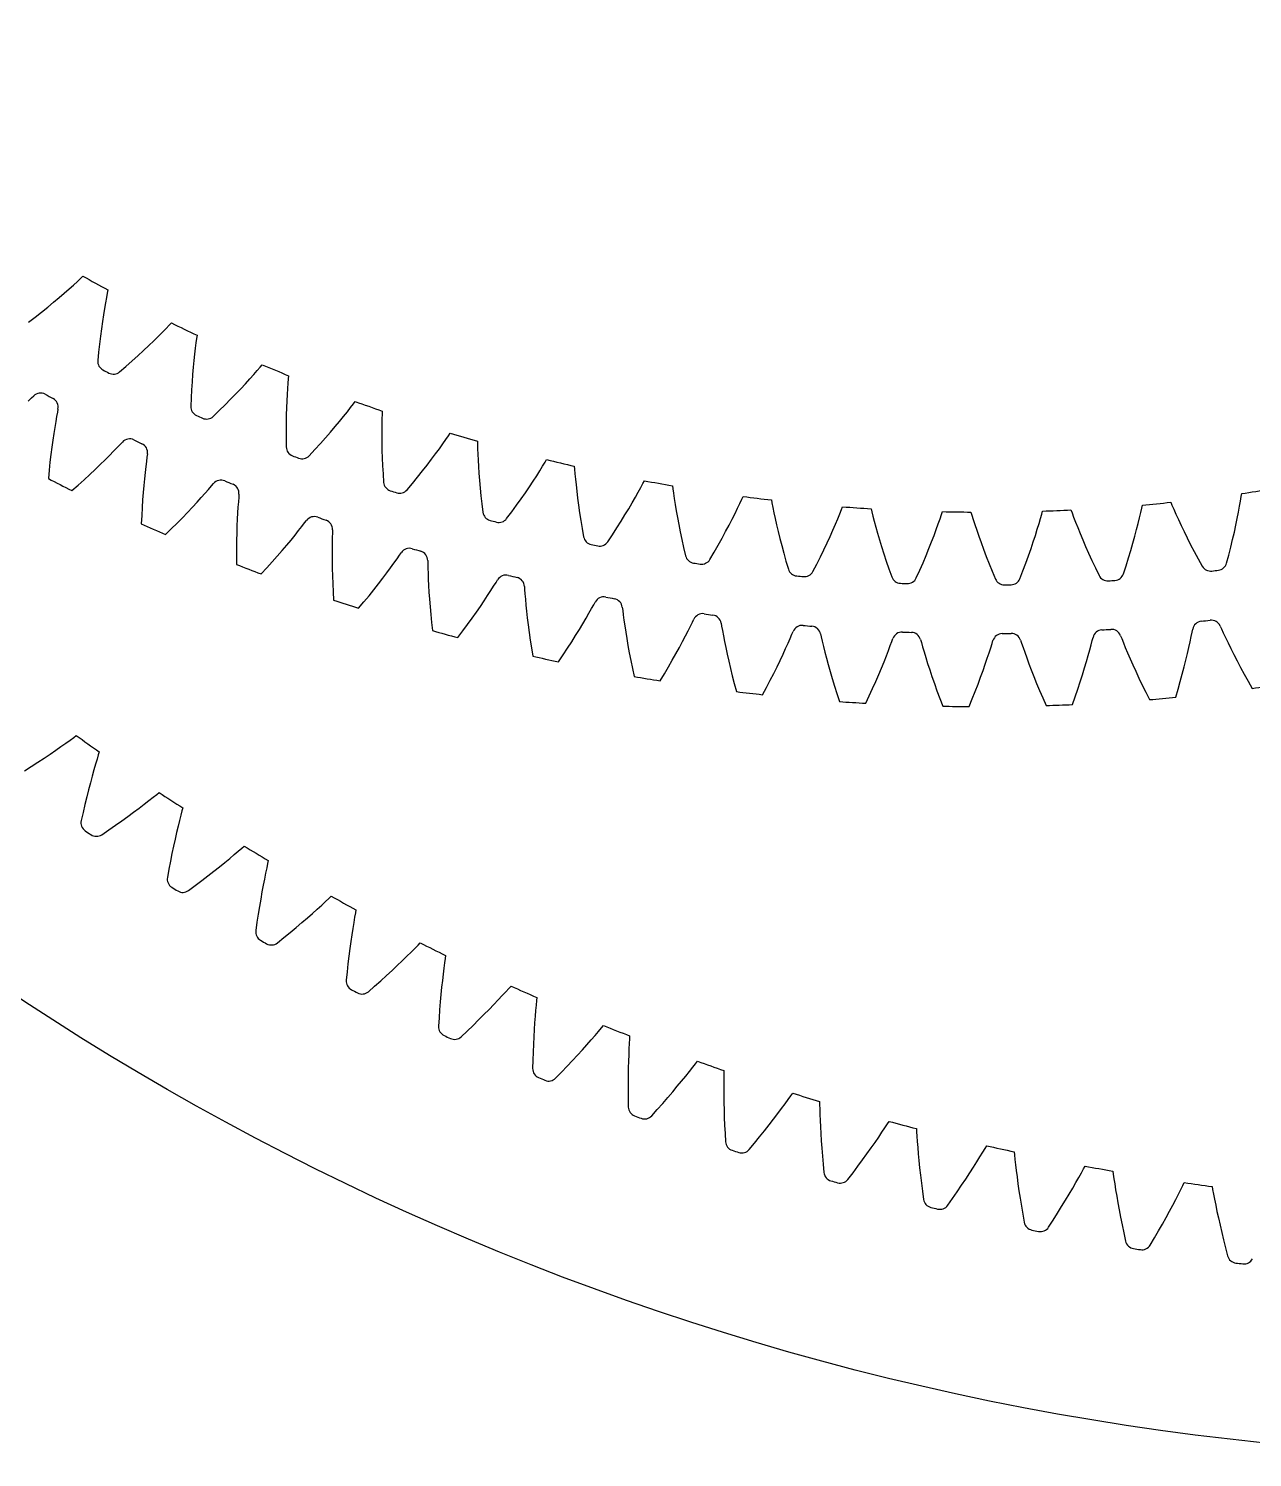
# Model space of a CAD drawing. Header units: millimetres. Extents: x -107 to 107, y -107 to 107.
# Drawn here: x -58.6 to -11.4, y -107.1 to -52 of the extents above; entities that cross this region are included whole.
import ezdxf

# ---------------------------------------------------------------- set-up
doc = ezdxf.new("R2010")
doc.units = ezdxf.units.MM

msp = doc.modelspace()

# ---------------------------------------------------------------- linework, layer by layer
at = {"layer": 'fixed_ring'}
for p, q in [((-57.044626, -79.417148), (-56.902536, -79.313542)), ((-56.902536, -79.313542), (-56.805852, -79.242319)), ((-57.817192, -79.959744), (-57.600466, -79.810908)), ((-57.600466, -79.810908), (-57.398021, -79.669553)), ((-57.398021, -79.669553), (-57.211732, -79.537419)), ((-57.211732, -79.537419), (-57.044626, -79.417148)), ((-55.920342, -79.869677), (-55.955472, -79.984509)), ((-58.805829, -80.608513), (-58.541866, -80.439898)), ((-58.541866, -80.439898), (-58.288711, -80.275113)), ((-58.288711, -80.275113), (-58.046918, -80.114802)), ((-58.046918, -80.114802), (-57.817192, -79.959744)), ((-56.064145, -80.350451), (-56.127026, -80.570016)), ((-56.006096, -80.152916), (-56.064145, -80.350451)), ((-55.955472, -79.984509), (-56.006096, -80.152916)), ((-56.193247, -80.807882), (-56.261791, -81.061701)), ((-56.127026, -80.570016), (-56.193247, -80.807882)), ((-56.331893, -81.329847), (-56.402949, -81.61112)), ((-56.261791, -81.061701), (-56.331893, -81.329847)), ((-53.842177, -81.622256), (-53.704319, -81.513083)), ((-53.704319, -81.513083), (-53.610543, -81.438073)), ((-56.474458, -81.904596), (-56.545997, -82.209538)), ((-56.402949, -81.61112), (-56.474458, -81.904596)), ((-54.592561, -82.195138), (-54.381924, -82.037803)), ((-54.381924, -82.037803), (-54.185258, -81.888512)), ((-54.185258, -81.888512), (-54.00437, -81.749075)), ((-54.00437, -81.749075), (-53.842177, -81.622256)), ((-52.700791, -82.02973), (-52.731328, -82.145867)), ((-56.545997, -82.209538), (-56.617941, -82.524835)), ((-55.297573, -82.703722), (-55.051169, -82.529003)), ((-55.051169, -82.529003), (-54.81594, -82.359206)), ((-54.81594, -82.359206), (-54.592561, -82.195138)), ((-52.825367, -82.51584), (-52.879469, -82.737732)), ((-52.775217, -82.316154), (-52.825367, -82.51584)), ((-52.731328, -82.145867), (-52.775217, -82.316154)), ((-55.821149, -83.065871), (-55.554623, -82.882699)), ((-55.554623, -82.882699), (-55.297573, -82.703722)), ((-52.936181, -82.978043), (-52.994579, -83.234386)), ((-52.879469, -82.737732), (-52.936181, -82.978043)), ((-53.053965, -83.505107), (-53.113783, -83.788983)), ((-52.994579, -83.234386), (-53.053965, -83.505107)), ((-50.711616, -83.83147), (-50.554593, -83.698303)), ((-50.554593, -83.698303), (-50.421184, -83.583735)), ((-50.421184, -83.583735), (-50.330464, -83.505056)), ((-53.173568, -84.08507), (-53.232927, -84.392615)), ((-53.113783, -83.788983), (-53.173568, -84.08507)), ((-51.281608, -84.300564), (-51.077392, -84.13498)), ((-51.077392, -84.13498), (-50.886817, -83.977987)), ((-50.886817, -83.977987), (-50.711616, -83.83147)), ((-49.423805, -84.177336), (-49.460889, -84.349234)), ((-49.39791, -84.060077), (-49.423805, -84.177336)), ((-53.232927, -84.392615), (-53.292279, -84.710522)), ((-52.215574, -85.02583), (-51.965843, -84.836775)), ((-51.965843, -84.836775), (-51.72658, -84.652398)), ((-51.72658, -84.652398), (-51.498287, -84.473384)), ((-51.498287, -84.473384), (-51.281608, -84.300564)), ((-49.548298, -84.774623), (-49.595412, -85.016998)), ((-49.503061, -84.550756), (-49.548298, -84.774623)), ((-49.460889, -84.349234), (-49.503061, -84.550756)), ((-52.474607, -85.219453), (-52.215574, -85.02583)), ((-49.643572, -85.27546), (-49.692149, -85.548328)), ((-49.595412, -85.016998), (-49.643572, -85.27546)), ((-49.740633, -85.834358), (-49.788599, -86.132588)), ((-49.692149, -85.548328), (-49.740633, -85.834358)), ((-47.692097, -86.099122), (-47.507914, -85.934677)), ((-47.507914, -85.934677), (-47.338676, -85.78131)), ((-47.338676, -85.78131), (-47.187072, -85.642005)), ((-47.187072, -85.642005), (-47.058323, -85.522224)), ((-47.058323, -85.522224), (-46.970803, -85.440001)), ((-49.835684, -86.442249), (-49.88235, -86.762265)), ((-49.788599, -86.132588), (-49.835684, -86.442249)), ((-48.3202, -86.64194), (-48.099205, -86.453991)), ((-48.099205, -86.453991), (-47.889568, -86.272694)), ((-47.889568, -86.272694), (-47.692097, -86.099122)), ((-46.10248, -86.451979), (-46.138782, -86.677468)), ((-46.068354, -86.24894), (-46.10248, -86.451979)), ((-46.038133, -86.075704), (-46.068354, -86.24894)), ((-46.01692, -85.957507), (-46.038133, -86.075704)), ((-49.045092, -87.238286), (-48.793962, -87.034517)), ((-48.793962, -87.034517), (-48.551944, -86.835684)), ((-48.551944, -86.835684), (-48.3202, -86.64194)), ((-46.176222, -86.921524), (-46.214069, -87.181697)), ((-46.138782, -86.677468), (-46.176222, -86.921524)), ((-46.251759, -87.45628), (-46.288833, -87.744011)), ((-46.214069, -87.181697), (-46.251759, -87.45628)), ((-44.053891, -87.755486), (-43.890884, -87.595511)), ((-43.890884, -87.595511), (-43.744938, -87.45029)), ((-43.744938, -87.45029), (-43.621053, -87.325485)), ((-43.621053, -87.325485), (-43.536871, -87.239847)), ((-46.324905, -88.043912), (-46.359642, -88.355201)), ((-46.288833, -87.744011), (-46.324905, -88.043912)), ((-44.624069, -88.297897), (-44.421804, -88.108409)), ((-44.421804, -88.108409), (-44.23139, -87.927123)), ((-44.23139, -87.927123), (-44.053891, -87.755486)), ((-42.602975, -88.012268), (-42.629002, -88.216504)), ((-42.579665, -87.837968), (-42.602975, -88.012268)), ((-42.563168, -87.719021), (-42.579665, -87.837968)), ((-46.359642, -88.355201), (-46.393548, -88.676819)), ((-45.295196, -88.905585), (-45.061274, -88.697288)), ((-45.061274, -88.697288), (-44.837417, -88.494483)), ((-44.837417, -88.494483), (-44.624069, -88.297897)), ((-42.684018, -88.688609), (-42.711492, -88.950081)), ((-42.65631, -88.443257), (-42.684018, -88.688609)), ((-42.629002, -88.216504), (-42.65631, -88.443257)), ((-45.538026, -89.119177), (-45.295196, -88.905585)), ((-42.738235, -89.225946), (-42.76384, -89.514923)), ((-42.711492, -88.950081), (-42.738235, -89.225946)), ((-40.373691, -89.271207), (-40.233634, -89.120298)), ((-40.233634, -89.120298), (-40.114809, -88.990666)), ((-40.114809, -88.990666), (-40.034098, -88.901749)), ((-42.76384, -89.514923), (-42.787961, -89.816021)), ((-41.078372, -90.002186), (-40.883801, -89.804806)), ((-40.883801, -89.804806), (-40.700745, -89.616093)), ((-40.700745, -89.616093), (-40.530209, -89.437535)), ((-40.530209, -89.437535), (-40.373691, -89.271207)), ((-39.070231, -89.636431), (-39.088119, -89.84154)), ((-39.05387, -89.461342), (-39.070231, -89.636431)), ((-39.042115, -89.341834), (-39.05387, -89.461342)), ((-42.810295, -90.128445), (-42.831388, -90.451157)), ((-42.787961, -89.816021), (-42.810295, -90.128445)), ((-41.499354, -90.418642), (-41.283736, -90.207099)), ((-41.283736, -90.207099), (-41.078372, -90.002186)), ((-39.124322, -90.31546), (-39.141378, -90.577817)), ((-39.10639, -90.0692), (-39.124322, -90.31546)), ((-39.088119, -89.84154), (-39.10639, -90.0692)), ((-41.958956, -90.859152), (-41.724809, -90.636076)), ((-41.724809, -90.636076), (-41.499354, -90.418642)), ((-39.157133, -90.854527), (-39.17123, -91.144294)), ((-39.141378, -90.577817), (-39.157133, -90.854527)), ((-36.942441, -90.978165), (-36.79266, -90.805746)), ((-36.79266, -90.805746), (-36.658713, -90.649388)), ((-36.658713, -90.649388), (-36.545135, -90.515135)), ((-36.545135, -90.515135), (-36.468023, -90.423079)), ((-35.459328, -90.823378), (-35.466323, -90.943259)), ((-39.183361, -91.446112), (-39.193256, -91.759177)), ((-39.17123, -91.144294), (-39.183361, -91.446112)), ((-37.467722, -91.564163), (-37.281152, -91.359204)), ((-37.281152, -91.359204), (-37.105743, -91.163362)), ((-37.105743, -91.163362), (-36.942441, -90.978165)), ((-35.485429, -91.324518), (-35.494635, -91.552725)), ((-35.47571, -91.118861), (-35.485429, -91.324518)), ((-35.466323, -90.943259), (-35.47571, -91.118861)), ((-39.193256, -91.759177), (-39.201502, -92.082473)), ((-38.088447, -92.223251), (-37.871814, -91.997027)), ((-37.871814, -91.997027), (-37.664777, -91.777078)), ((-37.664777, -91.777078), (-37.467722, -91.564163)), ((-35.502762, -91.799503), (-35.509375, -92.062331)), ((-35.494635, -91.552725), (-35.502762, -91.799503)), ((-33.025827, -92.035143), (-32.917676, -91.89648)), ((-32.917676, -91.89648), (-32.844285, -91.801432)), ((-38.31354, -92.455461), (-38.088447, -92.223251)), ((-35.514116, -92.339448), (-35.516681, -92.629546)), ((-35.509375, -92.062331), (-35.514116, -92.339448)), ((-33.452069, -92.566484), (-33.29626, -92.374941)), ((-33.29626, -92.374941), (-33.153451, -92.196703)), ((-33.153451, -92.196703), (-33.025827, -92.035143)), ((-31.825095, -92.457212), (-31.826629, -92.663094)), ((-31.822696, -92.281377), (-31.825095, -92.457212)), ((-31.820473, -92.161312), (-31.822696, -92.281377)), ((-35.516681, -92.629546), (-35.516804, -92.931609)), ((-35.516804, -92.931609), (-35.514244, -93.244819)), ((-33.986262, -93.201939), (-33.797828, -92.981358)), ((-33.797828, -92.981358), (-33.619554, -92.769144)), ((-33.619554, -92.769144), (-33.452069, -92.566484)), ((-31.826629, -92.663094), (-31.826756, -92.891486)), ((-31.826756, -92.891486), (-31.825065, -93.138392)), ((-29.238167, -93.132519), (-29.168613, -93.034628)), ((-35.514244, -93.244819), (-35.509631, -93.568187)), ((-34.607542, -93.905578), (-34.391859, -93.664603)), ((-34.391859, -93.664603), (-34.184391, -93.429945)), ((-34.184391, -93.429945), (-33.986262, -93.201939)), ((-31.825065, -93.138392), (-31.821224, -93.401275)), ((-31.821224, -93.401275), (-31.814944, -93.678362)), ((-29.745501, -93.823238), (-29.59743, -93.625652)), ((-29.59743, -93.625652), (-29.46182, -93.441877)), ((-29.46182, -93.441877), (-29.34072, -93.275372)), ((-29.34072, -93.275372), (-29.238167, -93.132519)), ((-28.131303, -93.353521), (-28.128751, -93.473578)), ((-28.128751, -93.473578), (-28.124157, -93.64937)), ((-28.124157, -93.64937), (-28.117506, -93.85515)), ((-31.814944, -93.678362), (-31.805974, -93.968333)), ((-31.805974, -93.968333), (-31.794087, -94.270161)), ((-30.074493, -94.251531), (-29.904796, -94.032396)), ((-29.904796, -94.032396), (-29.745501, -93.823238)), ((-28.117506, -93.85515), (-28.108551, -94.083367)), ((-28.108551, -94.083367), (-28.097046, -94.33001)), ((-25.512427, -94.221296), (-25.44682, -94.120717)), ((-31.794087, -94.270161), (-31.779078, -94.583022)), ((-31.779078, -94.583022), (-31.761612, -94.905951)), ((-30.640891, -94.957852), (-30.442916, -94.715131)), ((-30.442916, -94.715131), (-30.254008, -94.479429)), ((-30.254008, -94.479429), (-30.074493, -94.251531)), ((-28.097046, -94.33001), (-28.082756, -94.592533)), ((-28.082756, -94.592533), (-28.065466, -94.869151)), ((-25.991899, -94.931638), (-25.8518, -94.728322)), ((-25.8518, -94.728322), (-25.723604, -94.539301)), ((-25.723604, -94.539301), (-25.609219, -94.368113)), ((-25.609219, -94.368113), (-25.512427, -94.221296)), ((-24.397652, -94.398118), (-24.390329, -94.517979)), ((-24.390329, -94.517979), (-24.37875, -94.693449)), ((-24.37875, -94.693449), (-24.363922, -94.898802)), ((-30.846823, -95.207211), (-30.640891, -94.957852)), ((-28.065466, -94.869151), (-28.044975, -95.158536)), ((-28.044975, -95.158536), (-28.021097, -95.459653)), ((-26.303603, -95.372672), (-26.142753, -95.146965)), ((-26.142753, -95.146965), (-25.991899, -94.931638)), ((-24.363922, -94.898802), (-24.345902, -95.126482)), ((-24.345902, -95.126482), (-24.3246, -95.372473)), ((-21.944714, -95.487239), (-21.837225, -95.311638)), ((-21.837225, -95.311638), (-21.746347, -95.161089)), ((-21.746347, -95.161089), (-21.68479, -95.057982)), ((-20.625422, -95.293452), (-20.61334, -95.412927)), ((-28.021097, -95.459653), (-27.993662, -95.77167)), ((-27.993662, -95.77167), (-27.963372, -96.093649)), ((-26.841473, -96.100954), (-26.653304, -95.850554)), ((-26.653304, -95.850554), (-26.473917, -95.607527)), ((-26.473917, -95.607527), (-26.303603, -95.372672)), ((-24.3246, -95.372473), (-24.299885, -95.63422)), ((-24.299885, -95.63422), (-24.27161, -95.909932)), ((-22.197199, -95.889933), (-22.065294, -95.681207)), ((-22.065294, -95.681207), (-21.944714, -95.487239)), ((-20.61334, -95.412927), (-20.594794, -95.587799)), ((-20.594794, -95.587799), (-20.571814, -95.792399)), ((-20.571814, -95.792399), (-20.544757, -96.019183)), ((-17.945881, -95.950414), (-17.888472, -95.84494)), ((-27.037328, -96.358302), (-26.841473, -96.100954)), ((-24.27161, -95.909932), (-24.23963, -96.198274)), ((-24.23963, -96.198274), (-24.203801, -96.498204)), ((-22.651964, -96.58445), (-22.491122, -96.34301)), ((-22.491122, -96.34301), (-22.339373, -96.111086)), ((-22.339373, -96.111086), (-22.197199, -95.889933)), ((-20.544757, -96.019183), (-20.513692, -96.264133)), ((-20.513692, -96.264133), (-20.47859, -96.52469)), ((-18.243898, -96.4828), (-18.131125, -96.284192)), ((-18.131125, -96.284192), (-18.030702, -96.104457)), ((-18.030702, -96.104457), (-17.945881, -95.950414)), ((-16.82058, -96.038107), (-16.803758, -96.157008)), ((-16.803758, -96.157008), (-16.778274, -96.331004)), ((-16.778274, -96.331004), (-16.747178, -96.534529)), ((-24.203801, -96.498204), (-24.163982, -96.808883)), ((-24.163982, -96.808883), (-24.120915, -97.129403)), ((-22.999613, -97.092099), (-22.821548, -96.834416)), ((-22.821548, -96.834416), (-22.651964, -96.58445)), ((-20.47859, -96.52469), (-20.439376, -96.79906)), ((-20.439376, -96.79906), (-20.395958, -97.085902)), ((-18.643079, -97.16101), (-18.50067, -96.923236)), ((-18.50067, -96.923236), (-18.3674, -96.696605)), ((-18.3674, -96.696605), (-18.243898, -96.4828)), ((-16.747178, -96.534529), (-16.711126, -96.760058)), ((-16.711126, -96.760058), (-16.670347, -97.003579)), ((-14.393654, -97.131835), (-14.288866, -96.9289)), ((-14.288866, -96.9289), (-14.195669, -96.745314)), ((-14.195669, -96.745314), (-14.117039, -96.588021)), ((-14.117039, -96.588021), (-14.063868, -96.480348)), ((-12.989142, -96.630907), (-12.967605, -96.749045)), ((-12.967605, -96.749045), (-12.935224, -96.92189)), ((-12.935224, -96.92189), (-12.896061, -97.124018)), ((-23.185082, -97.357031), (-22.999613, -97.092099)), ((-20.395958, -97.085902), (-20.348233, -97.384171)), ((-20.348233, -97.384171), (-20.296094, -97.693022)), ((-18.953706, -97.665164), (-18.794194, -97.408654)), ((-18.794194, -97.408654), (-18.643079, -97.16101)), ((-16.670347, -97.003579), (-16.624914, -97.262535)), ((-16.624914, -97.262535), (-16.574824, -97.535129)), ((-14.632713, -97.58213), (-14.508559, -97.35038)), ((-14.508559, -97.35038), (-14.393654, -97.131835)), ((-12.896061, -97.124018), (-12.851071, -97.347935)), ((-12.851071, -97.347935), (-12.800643, -97.589643)), ((-20.296094, -97.693022), (-20.240318, -98.011576)), ((-19.296176, -98.201818), (-19.121386, -97.929722)), ((-19.121386, -97.929722), (-18.953706, -97.665164)), ((-16.574824, -97.535129), (-16.520036, -97.820018)), ((-16.520036, -97.820018), (-16.46049, -98.116153)), ((-14.906707, -98.078834), (-14.765556, -97.825378)), ((-14.765556, -97.825378), (-14.632713, -97.58213)), ((-12.800643, -97.589643), (-12.744951, -97.846587)), ((-12.744951, -97.846587), (-12.684063, -98.116975)), ((-16.46049, -98.116153), (-16.396114, -98.422687)), ((-16.396114, -98.422687), (-16.327718, -98.738772)), ((-15.376758, -98.891329), (-15.212924, -98.612499)), ((-15.212924, -98.612499), (-15.055895, -98.341483)), ((-15.055895, -98.341483), (-14.906707, -98.078834)), ((-12.684063, -98.116975), (-12.617992, -98.39946)), ((-12.617992, -98.39946), (-12.54672, -98.692994)), ((-12.54672, -98.692994), (-12.470208, -98.996726)), ((-12.470208, -98.996726), (-12.389299, -99.309842))]:
    msp.add_line(p, q, dxfattribs=at)
for centre, radius, start, end in [((0, 0), 97.5, 234.364678, 235.002411), ((0, 0), 97.5, 236.643159, 237.280892), ((-56.251238, -82.603282), 0.375, 167.924982, 235.745894), ((0, 0), 100.3125, 235.745894, 235.899676), ((-56.029327, -82.753963), 0.375, 235.899676, 303.720588), ((0, 0), 97.5, 238.92164, 239.559373), ((-52.922747, -84.774329), 0.375, 170.203463, 238.024375), ((0, 0), 100.3125, 238.024375, 238.178157), ((-52.695021, -84.916068), 0.375, 238.178157, 305.999069), ((0, 0), 97.5, 241.200121, 241.837854), ((-49.510574, -86.81133), 0.375, 172.481944, 240.302856), ((0, 0), 100.3125, 240.302856, 240.456638), ((-49.277394, -86.943904), 0.375, 240.456638, 308.27755), ((0, 0), 97.5, 243.478602, 244.116335), ((-46.020115, -88.711064), 0.375, 174.760425, 242.581337), ((0, 0), 100.3125, 242.581337, 242.735119), ((-45.781848, -88.834263), 0.375, 242.735119, 310.556031), ((0, 0), 97.5, 245.757083, 246.394816), ((-42.456889, -90.470528), 0.375, 177.038906, 244.859818), ((0, 0), 100.3125, 244.859818, 245.0136), ((-42.213912, -90.584157), 0.375, 245.0136, 312.834512), ((0, 0), 97.5, 248.035564, 248.673297), ((0, 0), 97.5, 250.314045, 250.951778), ((-38.826529, -92.08694), 0.375, 179.317387, 247.138299), ((0, 0), 100.3125, 247.138299, 247.292081), ((-38.579227, -92.190819), 0.375, 247.292081, 315.112993), ((0, 0), 97.5, 252.592526, 253.230259), ((-35.134777, -93.557743), 0.375, 181.595868, 249.41678), ((0, 0), 100.3125, 249.41678, 249.570562), ((-34.883541, -93.651708), 0.375, 249.570562, 317.391474), ((0, 0), 97.5, 254.871007, 255.50874), ((-31.387469, -94.880613), 0.375, 183.874349, 251.695261), ((0, 0), 100.3125, 251.695261, 251.849043), ((-31.132696, -94.964515), 0.375, 251.849043, 319.669955), ((0, 0), 97.5, 257.149488, 257.787221), ((0, 0), 97.5, 259.427969, 260.065702), ((-27.590532, -96.053456), 0.375, 186.15283, 253.973742), ((0, 0), 100.3125, 253.973742, 254.127524), ((-27.332624, -96.127163), 0.375, 254.127524, 321.948436), ((0, 0), 97.5, 261.70645, 262.344183), ((-23.749968, -97.07442), 0.375, 188.431311, 256.252223), ((0, 0), 100.3125, 256.252223, 256.406005), ((-23.489334, -97.137815), 0.375, 256.406005, 324.226917), ((-19.871851, -97.941888), 0.375, 190.709792, 258.530704), ((0, 0), 100.3125, 258.530704, 258.684486), ((-19.608902, -97.994872), 0.375, 258.684486, 326.505398), ((-15.962312, -98.654491), 0.375, 192.988273, 260.809185), ((0, 0), 100.3125, 260.809185, 260.962967), ((-15.697465, -98.696978), 0.375, 260.962967, 328.783879), ((-12.027533, -99.2111), 0.375, 195.266754, 263.087666), ((0, 0), 100.3125, 263.087666, 263.241448), ((-11.761207, -99.243025), 0.375, 263.241448, 331.06236)]:
    msp.add_arc(centre, radius, start, end, dxfattribs=at)
at = {"layer": 'outer'}
msp.add_circle((0, 0), 107.079107, dxfattribs=at)
at = {"layer": 'thin_ring_external'}
for p, q in [((-58.659922, -66.342732), (-58.534461, -66.223931)), ((-58.534461, -66.223931), (-58.447683, -66.143206)), ((-57.513597, -66.651146), (-57.534185, -66.767864)), ((-57.601016, -67.13704), (-57.638222, -67.358585)), ((-57.565705, -66.937748), (-57.601016, -67.13704)), ((-57.534185, -66.767864), (-57.565705, -66.937748)), ((-57.676178, -67.598615), (-57.714066, -67.854758)), ((-57.638222, -67.358585), (-57.676178, -67.598615)), ((-57.751258, -68.125363), (-57.787239, -68.409211)), ((-57.714066, -67.854758), (-57.751258, -68.125363)), ((-55.52306, -68.439719), (-55.365286, -68.2798)), ((-55.365286, -68.2798), (-55.224439, -68.134452)), ((-55.224439, -68.134452), (-55.105207, -68.0094)), ((-55.105207, -68.0094), (-55.022664, -67.924349)), ((-57.821576, -68.705355), (-57.853894, -69.013041)), ((-57.787239, -68.409211), (-57.821576, -68.705355)), ((-56.078339, -68.980451), (-55.880792, -68.791809)), ((-55.880792, -68.791809), (-55.695377, -68.611072)), ((-55.695377, -68.611072), (-55.52306, -68.439719)), ((-54.101268, -68.67282), (-54.126356, -68.873656)), ((-54.078463, -68.501548), (-54.101268, -68.67282)), ((-54.063861, -68.383932), (-54.078463, -68.501548)), ((-57.853894, -69.013041), (-57.883864, -69.331648)), ((-56.737699, -69.583567), (-56.507245, -69.377156)), ((-56.507245, -69.377156), (-56.287327, -69.175868)), ((-56.287327, -69.175868), (-56.078339, -68.980451)), ((-54.177852, -69.338466), (-54.202612, -69.596209)), ((-54.152202, -69.096811), (-54.177852, -69.338466)), ((-54.126356, -68.873656), (-54.152202, -69.096811)), ((-56.978381, -69.794472), (-56.737699, -69.583567)), ((-54.225938, -69.868361), (-54.247378, -70.153675)), ((-54.202612, -69.596209), (-54.225938, -69.868361)), ((-51.984595, -70.068533), (-51.835193, -69.900767)), ((-51.835193, -69.900767), (-51.701951, -69.748416)), ((-51.701951, -69.748416), (-51.58926, -69.617439)), ((-51.58926, -69.617439), (-51.511168, -69.528285)), ((-50.530149, -69.938311), (-50.538726, -70.05652)), ((-54.266549, -70.451186), (-54.283115, -70.760121)), ((-54.247378, -70.153675), (-54.266549, -70.451186)), ((-52.511539, -70.636913), (-52.323883, -70.43843)), ((-52.323883, -70.43843), (-52.147938, -70.248462)), ((-52.147938, -70.248462), (-51.984595, -70.068533)), ((-50.567557, -70.430587), (-50.581974, -70.654771)), ((-50.552755, -70.228733), (-50.567557, -70.430587)), ((-50.538726, -70.05652), (-50.552755, -70.228733)), ((-54.283115, -70.760121), (-54.296777, -71.079842)), ((-53.139245, -71.27291), (-52.91963, -71.055)), ((-52.91963, -71.055), (-52.710277, -70.842746)), ((-52.710277, -70.842746), (-52.511539, -70.636913)), ((-50.595251, -70.897421), (-50.606819, -71.156092)), ((-50.581974, -70.654771), (-50.595251, -70.897421)), ((-48.101648, -71.180415), (-47.995792, -71.043855)), ((-47.995792, -71.043855), (-47.922353, -70.95083)), ((-53.368844, -71.495828), (-53.139245, -71.27291)), ((-50.616218, -71.429079), (-50.623062, -71.715116)), ((-50.606819, -71.156092), (-50.616218, -71.429079)), ((-48.521521, -71.702581), (-48.367578, -71.514547)), ((-48.367578, -71.514547), (-48.226937, -71.339371)), ((-48.226937, -71.339371), (-48.101648, -71.180415)), ((-46.929426, -71.601427), (-46.933901, -71.803773)), ((-46.924208, -71.428722), (-46.929426, -71.601427)), ((-46.921678, -71.310229), (-46.924208, -71.428722)), ((-50.627017, -72.013219), (-50.627786, -72.322596)), ((-50.623062, -71.715116), (-50.627017, -72.013219)), ((-49.052781, -72.324803), (-48.864813, -72.109091)), ((-48.864813, -72.109091), (-48.687536, -71.901285)), ((-48.687536, -71.901285), (-48.521521, -71.702581)), ((-46.936853, -72.028401), (-46.937723, -72.271412)), ((-46.933901, -71.803773), (-46.936853, -72.028401)), ((-50.627786, -72.322596), (-50.625106, -72.642598)), ((-49.459225, -72.776309), (-49.251024, -72.54747)), ((-49.251024, -72.54747), (-49.052781, -72.324803)), ((-46.937723, -72.271412), (-46.936067, -72.530337)), ((-46.936067, -72.530337), (-46.931515, -72.803448)), ((-44.681444, -72.773987), (-44.549932, -72.591858)), ((-44.549932, -72.591858), (-44.432922, -72.426713)), ((-44.432922, -72.426713), (-44.334177, -72.284926)), ((-44.334177, -72.284926), (-44.265585, -72.188272)), ((-43.247863, -72.496107), (-43.24434, -72.614575)), ((-43.24434, -72.614575), (-43.240733, -72.787321)), ((-49.677142, -73.01066), (-49.459225, -72.776309)), ((-46.931515, -72.803448), (-46.923745, -73.089461)), ((-46.923745, -73.089461), (-46.912474, -73.387377)), ((-45.147673, -73.393145), (-44.981239, -73.176558)), ((-44.981239, -73.176558), (-44.825585, -72.969636)), ((-44.825585, -72.969636), (-44.681444, -72.773987)), ((-43.240733, -72.787321), (-43.23487, -72.989632)), ((-43.23487, -72.989632), (-43.226348, -73.214118)), ((-43.226348, -73.214118), (-43.214809, -73.456856)), ((-40.613969, -73.337413), (-40.550401, -73.237383)), ((-46.912474, -73.387377), (-46.897445, -73.69639)), ((-46.897445, -73.69639), (-46.878429, -74.015837)), ((-45.510996, -73.850672), (-45.324382, -73.618173)), ((-45.324382, -73.618173), (-45.147673, -73.393145)), ((-43.214809, -73.456856), (-43.199935, -73.715358)), ((-43.199935, -73.715358), (-43.181443, -73.987881)), ((-40.935812, -73.843568), (-40.81377, -73.654962)), ((-40.81377, -73.654962), (-40.705346, -73.484057)), ((-40.705346, -73.484057), (-40.613969, -73.337413)), ((-39.518289, -73.492852), (-39.508721, -73.610984)), ((-39.508721, -73.610984), (-39.496298, -73.783321)), ((-39.496298, -73.783321), (-39.480113, -73.985069)), ((-45.912908, -74.335016), (-45.707242, -74.089844)), ((-45.707242, -74.089844), (-45.510996, -73.850672)), ((-43.181443, -73.987881), (-43.159079, -74.273124)), ((-43.159079, -74.273124), (-43.132611, -74.570075)), ((-41.369818, -74.485724), (-41.214659, -74.260921)), ((-41.214659, -74.260921), (-41.069775, -74.046322)), ((-41.069775, -74.046322), (-40.935812, -73.843568)), ((-39.480113, -73.985069), (-39.46014, -74.208826)), ((-39.46014, -74.208826), (-39.436221, -74.450659)), ((-37.0282, -74.525908), (-36.928643, -74.34969)), ((-36.928643, -74.34969), (-36.844873, -74.198572)), ((-36.844873, -74.198572), (-36.786496, -74.095426)), ((-35.742686, -74.297861), (-35.727099, -74.415351)), ((-43.132611, -74.570075), (-43.101824, -74.877918)), ((-43.101824, -74.877918), (-43.066521, -75.195978)), ((-41.709305, -74.961206), (-41.534806, -74.719482)), ((-41.534806, -74.719482), (-41.369818, -74.485724)), ((-39.436221, -74.450659), (-39.408167, -74.708064)), ((-39.408167, -74.708064), (-39.375785, -74.979287)), ((-37.397625, -75.151547), (-37.263887, -74.929829)), ((-37.263887, -74.929829), (-37.140452, -74.7205)), ((-37.140452, -74.7205), (-37.0282, -74.525908)), ((-35.727099, -74.415351), (-35.705892, -74.586828)), ((-35.705892, -74.586828), (-35.679427, -74.787487)), ((-35.679427, -74.787487), (-35.648055, -75.009933)), ((-33.112667, -75.021353), (-33.036723, -74.866154)), ((-33.036723, -74.866154), (-32.983688, -74.760163)), ((-31.930904, -74.909036), (-31.909337, -75.025577)), ((-42.085962, -75.46544), (-41.893082, -75.210086)), ((-41.893082, -75.210086), (-41.709305, -74.961206)), ((-39.375785, -74.979287), (-39.338886, -75.263017)), ((-39.338886, -75.263017), (-39.297289, -75.558229)), ((-37.69394, -75.625856), (-37.541103, -75.383979)), ((-37.541103, -75.383979), (-37.397625, -75.151547)), ((-35.648055, -75.009933), (-35.611819, -75.250229)), ((-35.611819, -75.250229), (-35.570658, -75.505866)), ((-33.417852, -75.617853), (-33.305266, -75.402494)), ((-33.305266, -75.402494), (-33.203096, -75.202425)), ((-33.203096, -75.202425), (-33.112667, -75.021353)), ((-31.909337, -75.025577), (-31.879403, -75.195748)), ((-31.879403, -75.195748), (-31.842726, -75.394793)), ((-31.842726, -75.394793), (-31.800037, -75.615347)), ((-29.267374, -75.497294), (-29.199453, -75.33842)), ((-29.199453, -75.33842), (-29.151899, -75.229859)), ((-28.092886, -75.324782), (-28.065397, -75.44007)), ((-28.065397, -75.44007), (-28.026813, -75.60849)), ((-17.613257, -75.573558), (-17.582833, -75.45901)), ((-16.521741, -75.391163), (-16.476976, -75.500904)), ((-13.836004, -75.624764), (-13.794256, -75.42672)), ((-13.794256, -75.42672), (-13.759986, -75.25737)), ((-13.759986, -75.25737), (-13.73545, -75.141417)), ((-12.679207, -75.019479), (-12.628896, -75.126791)), ((-12.628896, -75.126791), (-12.55694, -75.283878)), ((-12.55694, -75.283878), (-12.471165, -75.4672)), ((-12.471165, -75.4672), (-12.374139, -75.669814)), ((-39.297289, -75.558229), (-39.250823, -75.864098)), ((-39.250823, -75.864098), (-39.199326, -76.179941)), ((-38.026698, -76.134114), (-37.855869, -75.876175)), ((-37.855869, -75.876175), (-37.69394, -75.625856)), ((-35.570658, -75.505866), (-35.524469, -75.775082)), ((-35.524469, -75.775082), (-35.473131, -76.056557)), ((-33.671517, -76.085565), (-33.540094, -75.84611)), ((-33.540094, -75.84611), (-33.417852, -75.617853)), ((-31.800037, -75.615347), (-31.751579, -75.853479)), ((-31.751579, -75.853479), (-31.697419, -76.106681)), ((-29.541702, -76.108599), (-29.440259, -75.887772)), ((-29.440259, -75.887772), (-29.348439, -75.682747)), ((-29.348439, -75.682747), (-29.267374, -75.497294)), ((-28.026813, -75.60849), (-27.980021, -75.805403)), ((-27.980021, -75.805403), (-27.926125, -76.023489)), ((-27.926125, -76.023489), (-27.865571, -76.258837)), ((-25.555516, -76.175067), (-25.474284, -75.965621)), ((-25.474284, -75.965621), (-25.402794, -75.776271)), ((-25.402794, -75.776271), (-25.343074, -75.614136)), ((-25.343074, -75.614136), (-25.301126, -75.503288)), ((-24.238647, -75.544014), (-24.205308, -75.657748)), ((-24.205308, -75.657748), (-24.158174, -75.823978)), ((-24.158174, -75.823978), (-24.101389, -76.018245)), ((-24.101389, -76.018245), (-24.036428, -76.233295)), ((-21.590739, -76.05031), (-21.529011, -75.857556)), ((-21.529011, -75.857556), (-21.477647, -75.692584)), ((-21.477647, -75.692584), (-21.441414, -75.579739)), ((-20.378242, -75.56616), (-20.339138, -75.678043)), ((-20.339138, -75.678043), (-20.283579, -75.84165)), ((-20.283579, -75.84165), (-20.216948, -76.032765)), ((-20.216948, -76.032765), (-20.141091, -76.244217)), ((-17.767384, -76.153231), (-17.707936, -75.936592)), ((-17.707936, -75.936592), (-17.65613, -75.740938)), ((-17.65613, -75.740938), (-17.613257, -75.573558)), ((-16.476976, -75.500904), (-16.413135, -75.66146)), ((-16.413135, -75.66146), (-16.336832, -75.848923)), ((-16.336832, -75.848923), (-16.250278, -76.056226)), ((-13.938837, -76.080973), (-13.884313, -75.844156)), ((-13.884313, -75.844156), (-13.836004, -75.624764)), ((-12.374139, -75.669814), (-12.267089, -75.887978)), ((-12.267089, -75.887978), (-12.150716, -76.119282)), ((-38.206288, -76.398983), (-38.026698, -76.134114)), ((-35.473131, -76.056557), (-35.416515, -76.34926)), ((-35.416515, -76.34926), (-35.354492, -76.652358)), ((-33.96074, -76.593192), (-33.811804, -76.334931)), ((-33.811804, -76.334931), (-33.671517, -76.085565)), ((-31.697419, -76.106681), (-31.637544, -76.373187)), ((-31.637544, -76.373187), (-31.5719, -76.651674)), ((-29.771155, -76.588653), (-29.65213, -76.3428)), ((-29.65213, -76.3428), (-29.541702, -76.108599)), ((-27.865571, -76.258837), (-27.798554, -76.508943)), ((-27.798554, -76.508943), (-27.725149, -76.772044)), ((-25.743877, -76.64032), (-25.645551, -76.400786)), ((-25.645551, -76.400786), (-25.555516, -76.175067)), ((-24.036428, -76.233295), (-23.963936, -76.465244)), ((-23.963936, -76.465244), (-23.884235, -76.711602)), ((-21.82553, -76.737894), (-21.739563, -76.493652)), ((-21.739563, -76.493652), (-21.661171, -76.263631)), ((-21.661171, -76.263631), (-21.590739, -76.05031)), ((-20.141091, -76.244217), (-20.05685, -76.472161)), ((-20.05685, -76.472161), (-19.964674, -76.714128)), ((-17.907312, -76.635268), (-17.833929, -76.386955)), ((-17.833929, -76.386955), (-17.767384, -76.153231)), ((-16.250278, -76.056226), (-16.154508, -76.279572)), ((-16.154508, -76.279572), (-16.050097, -76.516517)), ((-16.050097, -76.516517), (-15.93739, -76.765329)), ((-14.066107, -76.597599), (-13.999445, -76.332709)), ((-13.999445, -76.332709), (-13.938837, -76.080973)), ((-12.150716, -76.119282), (-12.025452, -76.362015)), ((-12.025452, -76.362015), (-11.891579, -76.614883)), ((-35.354492, -76.652358), (-35.286935, -76.965159)), ((-34.284007, -77.133211), (-34.118176, -76.859517)), ((-34.118176, -76.859517), (-33.96074, -76.593192)), ((-31.5719, -76.651674), (-31.500412, -76.941105)), ((-31.500412, -76.941105), (-31.422994, -77.24064)), ((-30.177713, -77.384402), (-30.034081, -77.110385)), ((-30.034081, -77.110385), (-29.898526, -76.844857)), ((-29.898526, -76.844857), (-29.771155, -76.588653)), ((-27.725149, -76.772044), (-27.645371, -77.046816)), ((-27.645371, -77.046816), (-27.559198, -77.332219)), ((-25.964316, -77.154303), (-25.850192, -76.89193)), ((-25.850192, -76.89193), (-25.743877, -76.64032)), ((-23.884235, -76.711602), (-23.797491, -76.970611)), ((-23.797491, -76.970611), (-23.703787, -77.240951)), ((-22.019437, -77.262462), (-21.918859, -76.994604)), ((-21.918859, -76.994604), (-21.82553, -76.737894)), ((-19.964674, -76.714128), (-19.864819, -76.968371)), ((-19.864819, -76.968371), (-19.757433, -77.233574)), ((-18.074181, -77.169053), (-17.987412, -76.896409)), ((-17.987412, -76.896409), (-17.907312, -76.635268)), ((-15.93739, -76.765329), (-15.816603, -77.024703)), ((-15.816603, -77.024703), (-15.687873, -77.293606)), ((-14.217698, -77.161829), (-14.138841, -76.874318)), ((-14.138841, -76.874318), (-14.066107, -76.597599)), ((-11.891579, -76.614883), (-11.749287, -76.876863)), ((-11.749287, -76.876863), (-11.598703, -77.147122)), ((-31.422994, -77.24064), (-31.339553, -77.549583)), ((-30.329353, -77.666206), (-30.177713, -77.384402)), ((-27.559198, -77.332219), (-27.466586, -77.62741)), ((-27.466586, -77.62741), (-27.367479, -77.93169)), ((-26.215589, -77.7074), (-26.086136, -77.426407)), ((-26.086136, -77.426407), (-25.964316, -77.154303)), ((-23.703787, -77.240951), (-23.603154, -77.521582)), ((-23.603154, -77.521582), (-23.49559, -77.811659)), ((-22.242141, -77.827668), (-22.127205, -77.540431)), ((-22.127205, -77.540431), (-22.019437, -77.262462)), ((-19.757433, -77.233574), (-19.642602, -77.5087)), ((-19.642602, -77.5087), (-19.520367, -77.792907)), ((-18.267735, -77.744892), (-18.167615, -77.452162)), ((-18.167615, -77.452162), (-18.074181, -77.169053)), ((-15.687873, -77.293606), (-15.551286, -77.571202)), ((-15.551286, -77.571202), (-15.406893, -77.856787)), ((-14.394044, -77.766001), (-14.302741, -77.45929)), ((-14.302741, -77.45929), (-14.217698, -77.161829)), ((-11.598703, -77.147122), (-11.439916, -77.424961)), ((-26.352642, -77.996579), (-26.215589, -77.7074)), ((-23.49559, -77.811659), (-23.381076, -78.110482)), ((-22.364249, -78.123468), (-22.242141, -77.827668)), ((-19.520367, -77.792907), (-19.390744, -78.085492)), ((-18.374581, -78.046542), (-18.267735, -77.744892))]:
    msp.add_line(p, q, dxfattribs=at)
for centre, radius, start, end in [((-58.183934, -66.40978), 0.375, 61.332774, 134.694734), ((-21.875, 0), 75.3125, 241.332774, 241.594055), ((-57.880715, -66.574666), 0.375, 348.232095, 61.594055), ((-54.745649, -68.177108), 0.375, 64.259603, 137.621564), ((-21.875, 0), 75.3125, 244.259603, 244.520884), ((-54.434406, -68.326296), 0.375, 351.158924, 64.520884), ((-21.875, 0), 78.125, 242.553933, 243.299726), ((-51.221607, -69.76657), 0.375, 67.186433, 140.548393), ((-21.875, 0), 75.3125, 247.186433, 247.447714), ((-50.903153, -69.899671), 0.375, 354.085753, 67.447714), ((-47.621004, -71.174019), 0.375, 70.113262, 143.475222), ((-21.875, 0), 75.3125, 250.113262, 250.374543), ((-47.296168, -71.290686), 0.375, 357.012583, 70.374543), ((-21.875, 0), 78.125, 245.480762, 246.226555), ((-43.953232, -72.395783), 0.375, 73.040091, 146.402051), ((-21.875, 0), 75.3125, 253.040091, 253.301372), ((-43.622863, -72.495711), 0.375, 359.939412, 73.301372), ((-21.875, 0), 78.125, 248.407592, 249.153384), ((-40.22786, -73.428674), 0.375, 75.966921, 149.328881), ((-21.875, 0), 75.3125, 255.966921, 256.228201), ((-39.89282, -73.511603), 0.375, 2.866241, 76.228201), ((-21.875, 0), 78.125, 251.334421, 252.080213), ((-36.454608, -74.269999), 0.375, 78.89375, 152.25571), ((-21.875, 0), 75.3125, 258.89375, 259.155031), ((-36.115771, -74.335712), 0.375, 5.793071, 79.155031), ((-32.64332, -74.917561), 0.375, 81.820579, 155.182539), ((-21.875, 0), 75.3125, 261.820579, 262.08186), ((-32.301569, -74.965888), 0.375, 8.7199, 82.08186), ((-13.366358, -75.207717), 0.375, 96.454725, 169.816686), ((-21.875, 0), 75.3125, 276.454725, 276.716006), ((-13.023484, -75.168134), 0.375, 23.354046, 96.716006), ((-21.875, 0), 78.125, 254.26125, 255.007043), ((-28.803938, -75.369672), 0.375, 84.747408, 158.109368), ((-21.875, 0), 75.3125, 264.747408, 265.008689), ((-28.460165, -75.400486), 0.375, 11.646729, 85.008689), ((-24.946479, -75.625152), 0.375, 87.674238, 161.036198), ((-21.875, 0), 75.3125, 267.674238, 267.935518), ((-24.601582, -75.638373), 0.375, 14.573558, 87.935518), ((-21.081008, -75.683335), 0.375, 90.601067, 163.963027), ((-21.875, 0), 75.3125, 270.601067, 270.862348), ((-20.735885, -75.678928), 0.375, 17.500388, 90.862348), ((-17.217607, -75.544069), 0.375, 93.527896, 166.889856), ((-21.875, 0), 75.3125, 273.527896, 273.789177), ((-16.87316, -75.522045), 0.375, 20.427217, 93.789177), ((-21.875, 0), 78.125, 257.188079, 257.933872), ((-21.875, 0), 78.125, 260.114909, 260.860701), ((-21.875, 0), 78.125, 263.041738, 263.78753), ((-21.875, 0), 78.125, 277.675884, 278.421677), ((-21.875, 0), 78.125, 265.968567, 266.71436), ((-21.875, 0), 78.125, 268.895396, 269.641189), ((-21.875, 0), 78.125, 271.822226, 272.568018), ((-21.875, 0), 78.125, 274.749055, 275.494847)]:
    msp.add_arc(centre, radius, start, end, dxfattribs=at)
at = {"layer": 'thin_ring_internal'}
for p, q in [((-56.762318, -61.730415), (-56.634066, -61.610669)), ((-56.634066, -61.610669), (-56.547108, -61.528331)), ((-57.46816, -62.357097), (-57.2688, -62.185259)), ((-57.2688, -62.185259), (-57.083496, -62.022017)), ((-57.083496, -62.022017), (-56.913812, -61.869383)), ((-56.913812, -61.869383), (-56.762318, -61.730415)), ((-55.609985, -62.17731), (-55.643312, -62.349581)), ((-55.586418, -62.059898), (-55.609985, -62.17731)), ((-58.141469, -62.911206), (-57.90515, -62.721079)), ((-57.90515, -62.721079), (-57.680527, -62.536076)), ((-57.680527, -62.536076), (-57.46816, -62.357097)), ((-55.719758, -62.776597), (-55.759628, -63.02031)), ((-55.680577, -62.551754), (-55.719758, -62.776597)), ((-55.643312, -62.349581), (-55.680577, -62.551754)), ((-58.64655, -63.304552), (-58.389052, -63.105712)), ((-58.389052, -63.105712), (-58.141469, -62.911206)), ((-55.799316, -63.280498), (-55.838144, -63.555499)), ((-55.759628, -63.02031), (-55.799316, -63.280498)), ((-53.217688, -63.416899), (-53.135357, -63.329935)), ((-55.875565, -63.844084), (-55.911115, -64.1453)), ((-55.838144, -63.555499), (-55.875565, -63.844084)), ((-53.820097, -64.025294), (-53.643984, -63.852177)), ((-53.643984, -63.852177), (-53.482888, -63.690504)), ((-53.482888, -63.690504), (-53.339209, -63.54347)), ((-53.339209, -63.54347), (-53.217688, -63.416899)), ((-52.147071, -63.808246), (-52.164192, -63.926771)), ((-55.944392, -64.458386), (-55.976073, -64.782173)), ((-55.911115, -64.1453), (-55.944392, -64.458386)), ((-54.426237, -64.595065), (-54.212052, -64.398072)), ((-54.212052, -64.398072), (-54.009776, -64.207762)), ((-54.009776, -64.207762), (-53.820097, -64.025294)), ((-52.21423, -64.30451), (-52.241074, -64.531158)), ((-52.188061, -64.100604), (-52.21423, -64.30451)), ((-52.164192, -63.926771), (-52.188061, -64.100604)), ((-55.134667, -65.218154), (-54.888413, -65.00555)), ((-54.888413, -65.00555), (-54.651821, -64.797813)), ((-54.651821, -64.797813), (-54.426237, -64.595065)), ((-52.267576, -64.776684), (-52.292995, -65.038651)), ((-52.241074, -64.531158), (-52.267576, -64.776684)), ((-49.707772, -65.033868), (-49.630312, -64.942538)), ((-52.316749, -65.315362), (-52.338354, -65.60556)), ((-52.292995, -65.038651), (-52.316749, -65.315362)), ((-50.276058, -65.674252), (-50.109661, -65.491776)), ((-50.109661, -65.491776), (-49.957635, -65.321547)), ((-49.957635, -65.321547), (-49.8222, -65.166887)), ((-49.8222, -65.166887), (-49.707772, -65.033868)), ((-48.628004, -65.485448), (-48.642344, -65.660326)), ((-48.617381, -65.366166), (-48.628004, -65.485448)), ((-52.357402, -65.908268), (-52.373532, -66.222704)), ((-52.338354, -65.60556), (-52.357402, -65.908268)), ((-50.850179, -66.276274), (-50.647071, -66.067879)), ((-50.647071, -66.067879), (-50.455489, -65.866807)), ((-50.455489, -65.866807), (-50.276058, -65.674252)), ((-48.671766, -66.093132), (-48.684821, -66.339739)), ((-48.65734, -65.865357), (-48.671766, -66.093132)), ((-48.642344, -65.660326), (-48.65734, -65.865357)), ((-52.373532, -66.222704), (-52.387484, -66.547738)), ((-51.289248, -66.711386), (-51.064354, -66.491039)), ((-51.064354, -66.491039), (-50.850179, -66.276274)), ((-48.695896, -66.602703), (-48.704503, -66.880299)), ((-48.684821, -66.339739), (-48.695896, -66.602703)), ((-46.348571, -66.757645), (-46.221784, -66.59582)), ((-46.221784, -66.59582), (-46.114791, -66.45675)), ((-46.114791, -66.45675), (-46.042435, -66.361327)), ((-51.523525, -66.937121), (-51.289248, -66.711386)), ((-48.710229, -67.171243), (-48.712717, -67.47454)), ((-48.704503, -66.880299), (-48.710229, -67.171243)), ((-46.815907, -67.329278), (-46.647259, -67.127213)), ((-46.647259, -67.127213), (-46.491075, -66.935922)), ((-46.491075, -66.935922), (-46.348571, -66.757645)), ((-45.016743, -67.024091), (-45.02052, -67.229635)), ((-45.011974, -66.848692), (-45.016743, -67.024091)), ((-45.007881, -66.729007), (-45.011974, -66.848692)), ((-48.712717, -67.47454), (-48.711652, -67.789387)), ((-47.389774, -67.985829), (-47.187647, -67.759688)), ((-47.187647, -67.759688), (-46.996222, -67.540512)), ((-46.996222, -67.540512), (-46.815907, -67.329278)), ((-45.02052, -67.229635), (-45.022486, -67.457859)), ((-45.022486, -67.457859), (-45.022054, -67.704811)), ((-45.022054, -67.704811), (-45.018753, -67.967987)), ((-42.548709, -67.826004), (-42.44947, -67.6813)), ((-42.44947, -67.6813), (-42.382432, -67.582068)), ((-48.711652, -67.789387), (-48.707833, -68.114699)), ((-47.8239, -68.45632), (-47.6023, -68.218128)), ((-47.6023, -68.218128), (-47.389774, -67.985829)), ((-45.018753, -67.967987), (-45.012187, -68.245639)), ((-45.012187, -68.245639), (-45.002017, -68.536461)), ((-42.944529, -68.379839), (-42.799025, -68.180305)), ((-42.799025, -68.180305), (-42.666469, -67.994512)), ((-42.666469, -67.994512), (-42.548709, -67.826004)), ((-41.329344, -67.892703), (-41.326895, -68.012432)), ((-41.326895, -68.012432), (-41.322078, -68.187831)), ((-41.322078, -68.187831), (-41.314624, -68.393274)), ((-45.002017, -68.536461), (-44.987938, -68.839441)), ((-44.987938, -68.839441), (-44.969681, -69.153761)), ((-43.449572, -69.040881), (-43.270402, -68.811579)), ((-43.270402, -68.811579), (-43.101891, -68.590813)), ((-43.101891, -68.590813), (-42.944529, -68.379839)), ((-41.314624, -68.393274), (-41.304125, -68.621264)), ((-41.304125, -68.621264), (-41.290208, -68.867824)), ((-41.290208, -68.867824), (-41.272539, -69.130428)), ((-38.922317, -69.028457), (-38.813935, -68.85377)), ((-38.813935, -68.85377), (-38.722746, -68.703862)), ((-38.722746, -68.703862), (-38.661227, -68.601117)), ((-37.592747, -68.85378), (-37.583763, -68.973197)), ((-44.969681, -69.153761), (-44.948103, -69.478378)), ((-43.838571, -69.521281), (-43.639048, -69.277722)), ((-43.639048, -69.277722), (-43.449572, -69.040881)), ((-41.272539, -69.130428), (-41.250821, -69.407306)), ((-41.250821, -69.407306), (-41.224784, -69.69714)), ((-39.17892, -69.428394), (-39.044529, -69.221211)), ((-39.044529, -69.221211), (-38.922317, -69.028457)), ((-37.583763, -68.973197), (-37.569376, -69.148071)), ((-37.569376, -69.148071), (-37.550714, -69.3528)), ((-37.550714, -69.3528), (-37.527779, -69.579877)), ((-34.945742, -69.521384), (-34.889926, -69.415433)), ((-44.046833, -69.771219), (-43.838571, -69.521281)), ((-41.224784, -69.69714), (-41.194181, -69.998899)), ((-39.64711, -70.116029), (-39.48073, -69.877285)), ((-39.48073, -69.877285), (-39.324526, -69.647646)), ((-39.324526, -69.647646), (-39.17892, -69.428394)), ((-37.527779, -69.579877), (-37.500418, -69.825309)), ((-37.500418, -69.825309), (-37.468436, -70.086556)), ((-35.238793, -70.055534), (-35.12729, -69.856394)), ((-35.12729, -69.856394), (-35.028608, -69.676048)), ((-35.028608, -69.676048), (-34.945742, -69.521384)), ((-33.809242, -69.609371), (-33.79375, -69.728119)), ((-33.79375, -69.728119), (-33.769835, -69.901946)), ((-33.769835, -69.901946), (-33.74002, -70.105351)), ((-11.865306, -70.02766), (-11.846577, -69.90938)), ((-41.194181, -69.998899), (-41.158787, -70.311752)), ((-41.158787, -70.311752), (-41.119514, -70.634707)), ((-40.009295, -70.616955), (-39.82337, -70.362864)), ((-39.82337, -70.362864), (-39.64711, -70.116029)), ((-37.468436, -70.086556), (-37.43163, -70.361835)), ((-37.43163, -70.361835), (-37.389804, -70.649815)), ((-35.638515, -70.734449), (-35.495085, -70.496623)), ((-35.495085, -70.496623), (-35.361669, -70.269746)), ((-35.361669, -70.269746), (-35.238793, -70.055534)), ((-33.74002, -70.105351), (-33.70472, -70.330836)), ((-33.70472, -70.330836), (-33.663997, -70.574408)), ((-31.393174, -70.680784), (-31.292712, -70.475851)), ((-31.292712, -70.475851), (-31.204026, -70.290386)), ((-31.204026, -70.290386), (-31.12973, -70.131428)), ((-31.12973, -70.131428), (-31.079783, -70.022586)), ((-29.990121, -70.157219), (-29.968167, -70.274944)), ((-29.968167, -70.274944), (-29.934795, -70.447206)), ((-29.934795, -70.447206), (-29.893917, -70.648679)), ((-27.286097, -70.532171), (-27.242169, -70.420765)), ((-26.146781, -70.495691), (-26.118431, -70.612042)), ((-15.742464, -70.641072), (-15.704398, -70.469787)), ((-15.704398, -70.469787), (-15.679238, -70.352705)), ((-14.586305, -70.247886), (-14.539349, -70.358051)), ((-14.539349, -70.358051), (-14.469423, -70.51898)), ((-14.469423, -70.51898), (-14.385836, -70.706798)), ((-11.970767, -70.627721), (-11.92932, -70.403284)), ((-11.92932, -70.403284), (-11.893961, -70.200769)), ((-11.893961, -70.200769), (-11.865306, -70.02766)), ((-40.203597, -70.877893), (-40.009295, -70.616955)), ((-37.389804, -70.649815), (-37.342769, -70.949452)), ((-37.342769, -70.949452), (-37.290342, -71.259906)), ((-35.954127, -71.238015), (-35.791609, -70.981923)), ((-35.791609, -70.981923), (-35.638515, -70.734449)), ((-33.663997, -70.574408), (-33.617796, -70.833518)), ((-33.617796, -70.833518), (-33.566012, -71.106377)), ((-31.624996, -71.13521), (-31.504168, -70.901386)), ((-31.504168, -70.901386), (-31.393174, -70.680784)), ((-29.893917, -70.648679), (-29.846356, -70.871901)), ((-29.846356, -70.871901), (-29.792392, -71.112885)), ((-27.519148, -71.095094), (-27.430028, -70.884981)), ((-27.430028, -70.884981), (-27.351602, -70.69495)), ((-27.351602, -70.69495), (-27.286097, -70.532171)), ((-26.118431, -70.612042), (-26.075701, -70.782224)), ((-26.075701, -70.782224), (-26.023882, -70.981164)), ((-26.023882, -70.981164), (-25.964202, -71.201455)), ((-23.550765, -71.082563), (-23.482835, -70.888532)), ((-23.482835, -70.888532), (-23.426317, -70.722419)), ((-23.426317, -70.722419), (-23.388537, -70.60878)), ((-22.290692, -70.623777), (-22.256031, -70.738405)), ((-22.256031, -70.738405), (-22.204071, -70.906)), ((-22.204071, -70.906), (-22.141466, -71.101814)), ((-19.732177, -71.286584), (-19.666502, -71.068006)), ((-19.666502, -71.068006), (-19.609268, -70.870555)), ((-19.609268, -70.870555), (-19.561906, -70.701604)), ((-19.561906, -70.701604), (-19.530389, -70.586071)), ((-18.433363, -70.541093), (-18.392494, -70.653658)), ((-18.392494, -70.653658), (-18.331459, -70.818165)), ((-18.331459, -70.818165), (-18.258254, -71.010267)), ((-18.258254, -71.010267), (-18.174906, -71.222736)), ((-15.902996, -71.302613), (-15.84247, -71.063193)), ((-15.84247, -71.063193), (-15.788829, -70.841354)), ((-15.788829, -70.841354), (-15.742464, -70.641072)), ((-14.385836, -70.706798), (-14.291009, -70.914398)), ((-14.291009, -70.914398), (-14.186082, -71.137951)), ((-12.071389, -71.127841), (-12.018128, -70.870089)), ((-12.018128, -70.870089), (-11.970767, -70.627721)), ((-37.290342, -71.259906), (-37.233492, -71.580234)), ((-36.305661, -71.773039), (-36.125898, -71.50188)), ((-36.125898, -71.50188), (-35.954127, -71.238015)), ((-33.566012, -71.106377), (-33.508522, -71.391642)), ((-33.508522, -71.391642), (-33.445194, -71.688264)), ((-31.894576, -71.635979), (-31.755224, -71.380514)), ((-31.755224, -71.380514), (-31.624996, -71.13521)), ((-29.792392, -71.112885), (-29.73211, -71.369086)), ((-29.73211, -71.369086), (-29.665504, -71.638709)), ((-27.842447, -71.813552), (-27.725809, -71.561502)), ((-27.725809, -71.561502), (-27.617931, -71.321429)), ((-27.617931, -71.321429), (-27.519148, -71.095094)), ((-25.964202, -71.201455), (-25.897159, -71.439133)), ((-25.897159, -71.439133), (-25.822976, -71.69166)), ((-23.809161, -71.774227), (-23.714554, -71.52862)), ((-23.714554, -71.52862), (-23.628279, -71.297229)), ((-23.628279, -71.297229), (-23.550765, -71.082563)), ((-22.141466, -71.101814), (-22.069845, -71.318517)), ((-22.069845, -71.318517), (-21.989922, -71.552179)), ((-21.989922, -71.552179), (-21.90206, -71.800277)), ((-19.88674, -71.772748), (-19.805687, -71.522342)), ((-19.805687, -71.522342), (-19.732177, -71.286584)), ((-18.174906, -71.222736), (-18.082343, -71.451685)), ((-18.082343, -71.451685), (-17.981062, -71.694615)), ((-16.0442, -71.824776), (-15.970254, -71.557072)), ((-15.970254, -71.557072), (-15.902996, -71.302613)), ((-14.186082, -71.137951), (-14.071686, -71.374988)), ((-14.071686, -71.374988), (-13.948207, -71.623757)), ((-13.948207, -71.623757), (-13.815885, -71.882933)), ((-12.195867, -71.682772), (-12.130606, -71.399184)), ((-12.130606, -71.399184), (-12.071389, -71.127841)), ((-33.445194, -71.688264), (-33.375892, -71.995392)), ((-33.375892, -71.995392), (-33.301633, -72.312137)), ((-32.364658, -72.453987), (-32.199971, -72.173416)), ((-32.199971, -72.173416), (-32.042866, -71.900564)), ((-32.042866, -71.900564), (-31.894576, -71.635979)), ((-29.665504, -71.638709), (-29.592521, -71.92041)), ((-29.592521, -71.92041), (-29.513089, -72.21313)), ((-28.10126, -72.348533), (-27.96764, -72.076246)), ((-27.96764, -72.076246), (-27.842447, -71.813552)), ((-25.822976, -71.69166), (-25.741745, -71.957244)), ((-25.741745, -71.957244), (-25.653488, -72.234538)), ((-24.022521, -72.301408), (-23.911861, -72.032269)), ((-23.911861, -72.032269), (-23.809161, -71.774227)), ((-21.90206, -71.800277), (-21.806446, -72.061029)), ((-21.806446, -72.061029), (-21.703178, -72.33309)), ((-20.070994, -72.310795), (-19.975196, -72.036014)), ((-19.975196, -72.036014), (-19.88674, -71.772748)), ((-17.981062, -71.694615), (-17.871352, -71.949756)), ((-17.871352, -71.949756), (-17.753382, -72.215772)), ((-16.212248, -72.394819), (-16.12485, -72.104377)), ((-16.12485, -72.104377), (-16.0442, -71.824776)), ((-13.815885, -71.882933), (-13.674877, -72.15147)), ((-13.674877, -72.15147), (-13.525283, -72.428511)), ((-12.344939, -72.282673), (-12.267274, -71.977553)), ((-12.267274, -71.977553), (-12.195867, -71.682772)), ((-29.513089, -72.21313), (-29.427118, -72.516015)), ((-29.427118, -72.516015), (-29.335673, -72.828233)), ((-28.39235, -72.918703), (-28.243231, -72.629557)), ((-28.243231, -72.629557), (-28.10126, -72.348533)), ((-25.653488, -72.234538), (-25.558189, -72.522484)), ((-25.558189, -72.522484), (-25.455806, -72.820222)), ((-24.267485, -72.868944), (-24.141073, -72.580586)), ((-24.141073, -72.580586), (-24.022521, -72.301408)), ((-21.703178, -72.33309), (-21.592297, -72.615402)), ((-21.592297, -72.615402), (-21.473808, -72.907105)), ((-20.284599, -72.890861), (-20.174122, -72.59603)), ((-20.174122, -72.59603), (-20.070994, -72.310795)), ((-17.753382, -72.215772), (-17.627249, -72.491608)), ((-17.627249, -72.491608), (-17.493007, -72.776405)), ((-16.406399, -73.004846), (-16.30646, -72.695243)), ((-16.30646, -72.695243), (-16.212248, -72.394819)), ((-13.525283, -72.428511), (-13.368322, -72.713476)), ((-12.427822, -72.597272), (-12.344939, -72.282673)), ((-25.455806, -72.820222), (-25.347448, -73.12698)), ((-24.400592, -73.165802), (-24.267485, -72.868944)), ((-21.473808, -72.907105), (-21.348859, -73.207488)), ((-20.401296, -73.194544), (-20.284599, -72.890861)), ((-17.493007, -72.776405), (-17.351841, -73.069516))]:
    msp.add_line(p, q, dxfattribs=at)
for centre, radius, start, end in [((-21.875, 0), 70.625, 240.598109, 241.488848), ((-21.875, 0), 70.625, 243.728544, 244.619282), ((-55.602264, -64.81204), 0.375, 175.431826, 242.508172), ((-21.875, 0), 70.625, 246.858979, 247.749717), ((-21.875, 0), 73.4375, 242.508172, 242.709219), ((-55.374636, -64.929988), 0.375, 242.709219, 309.785566), ((-52.012602, -66.557147), 0.375, 178.562261, 245.638607), ((-21.875, 0), 70.625, 249.989413, 250.880152), ((-21.875, 0), 73.4375, 245.638607, 245.839654), ((-51.778872, -66.662488), 0.375, 245.839654, 312.916), ((-21.875, 0), 70.625, 253.119848, 254.010587), ((-48.332997, -68.103622), 0.375, 181.692695, 248.769042), ((-21.875, 0), 73.4375, 248.769042, 248.970089), ((-48.093864, -68.196042), 0.375, 248.970089, 316.046435), ((-21.875, 0), 70.625, 256.250283, 257.141021), ((-21.875, 0), 70.625, 259.380718, 260.271456), ((-44.574431, -69.446848), 0.375, 184.82313, 251.899476), ((-21.875, 0), 73.4375, 251.899476, 252.100524), ((-44.330608, -69.526071), 0.375, 252.100524, 319.17687), ((-21.875, 0), 70.625, 278.163326, 279.054065), ((-21.875, 0), 70.625, 262.511152, 263.401891), ((-21.875, 0), 70.625, 265.641587, 266.532326), ((-21.875, 0), 70.625, 275.032892, 275.92363), ((-40.748121, -70.582818), 0.375, 187.953565, 255.029911), ((-21.875, 0), 73.4375, 255.029911, 255.230958), ((-40.500335, -70.648608), 0.375, 255.230958, 322.307305), ((-21.875, 0), 70.625, 268.772022, 269.662761), ((-21.875, 0), 70.625, 271.902457, 272.793195), ((-36.865487, -71.508141), 0.375, 191.084, 258.160346), ((-21.875, 0), 73.4375, 258.160346, 258.361393), ((-36.614477, -71.560301), 0.375, 258.361393, 325.437739), ((-32.938114, -72.220055), 0.375, 194.214434, 261.290781), ((-21.875, 0), 73.4375, 261.290781, 261.491828), ((-32.684631, -72.25843), 0.375, 261.491828, 328.568174), ((-13.043126, -72.526732), 0.375, 209.866608, 276.942955), ((-12.78869, -72.495296), 0.375, 277.144002, 344.220348), ((-28.977726, -72.716437), 0.375, 197.344869, 264.421216), ((-21.875, 0), 73.4375, 264.421216, 264.622263), ((-28.722525, -72.740912), 0.375, 264.622263, 331.698609), ((-24.996139, -72.995804), 0.375, 200.475304, 267.55165), ((-24.739983, -73.006306), 0.375, 267.752697, 334.829044), ((-21.005238, -73.057323), 0.375, 203.605739, 270.682085), ((-20.748891, -73.053821), 0.375, 270.883132, 337.959479), ((-17.016933, -72.90081), 0.375, 206.736174, 273.81252), ((-21.875, 0), 73.4375, 273.81252, 274.013567), ((-16.761159, -72.883315), 0.375, 274.013567, 341.089913), ((-21.875, 0), 73.4375, 276.942955, 277.144002), ((-21.875, 0), 73.4375, 267.55165, 267.752697), ((-21.875, 0), 73.4375, 270.682085, 270.883132)]:
    msp.add_arc(centre, radius, start, end, dxfattribs=at)

doc.saveas('drawing.dxf')
